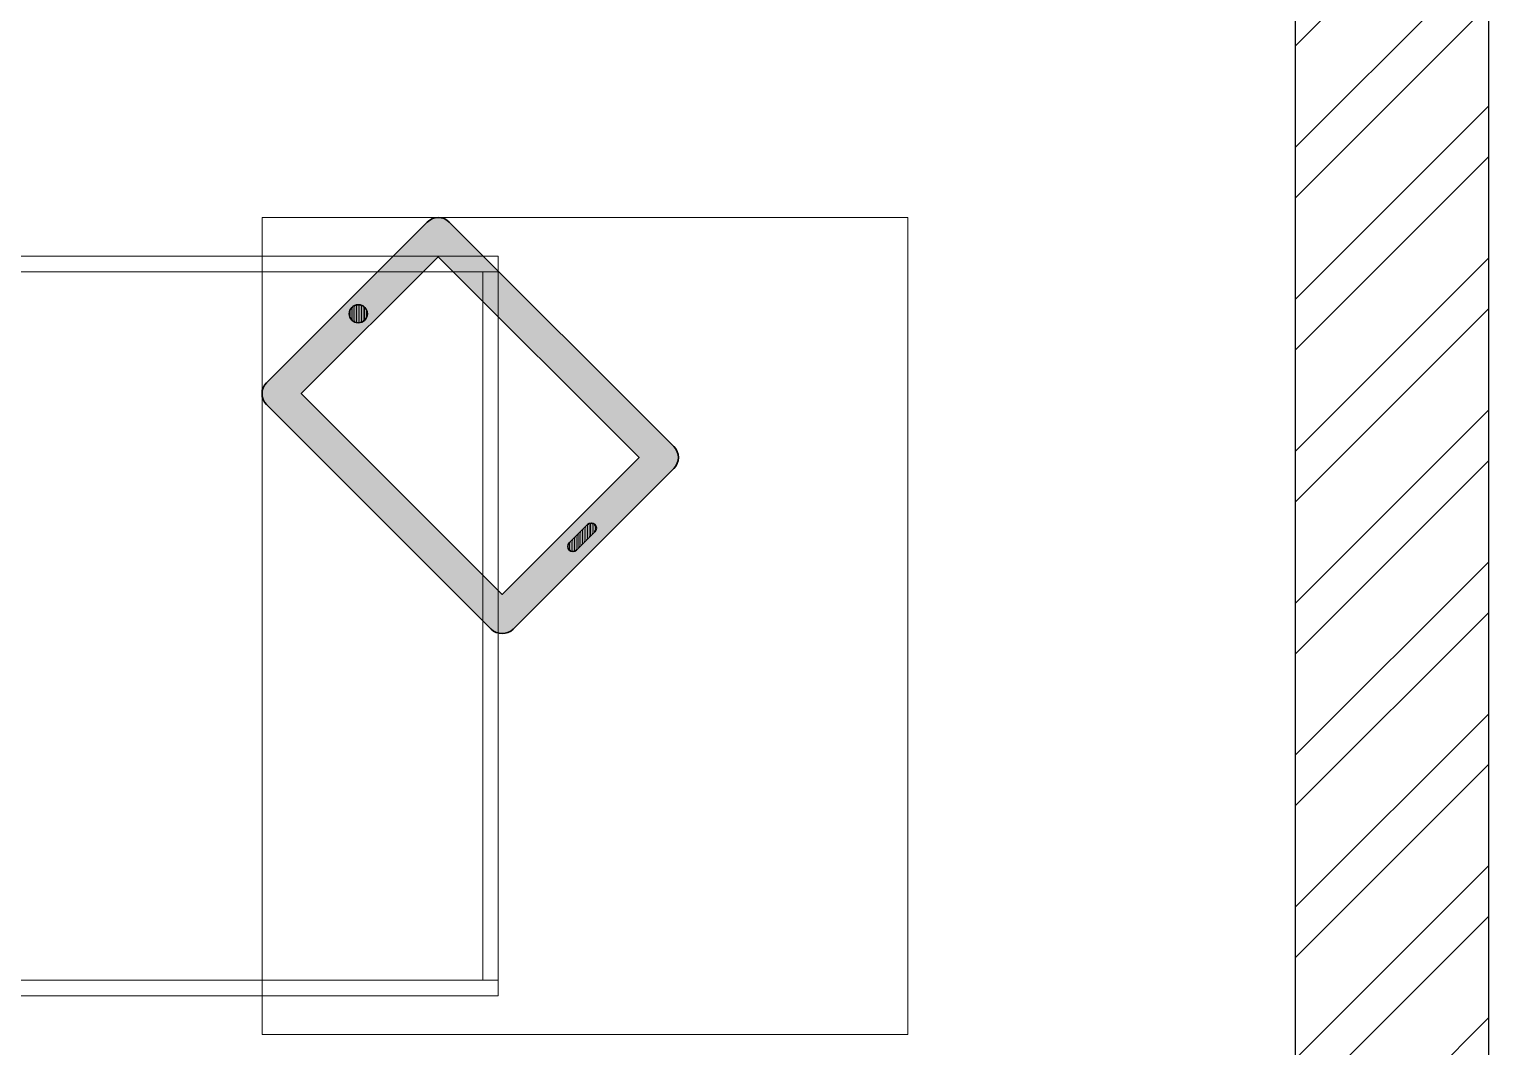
# Model space of a CAD drawing. Header units: feet. Extents: x 2256883 to 2267705, y -6058294 to -6051474.
# Drawn here: x 2266574 to 2267705, y -6057426 to -6056638 of the extents above; entities that cross this region are included whole.
import ezdxf

# ---------------------------------------------------------------- set-up
doc = ezdxf.new("R2010")
doc.units = ezdxf.units.FT
doc.header["$LTSCALE"] = 33
doc.header["$MEASUREMENT"] = 0
doc.layers.add('A-WALL', color=1, linetype='Continuous')
for name, color, linetype, lineweight in [('LENS-FURNITURE', 13, 'Continuous', 9), ('LENS_DIMENSION', 193, 'Continuous', 0), ('LN-HATCH', 251, 'Continuous', 0)]:
    doc.layers.add(name, color=color, linetype=linetype, lineweight=lineweight)

# ---------------------------------------------------------------- blocks, each defined once
blk = doc.blocks.new('A$C555b74dd')
at = {"layer": 'LN-HATCH'}
h = blk.add_hatch(dxfattribs=at)
h.set_pattern_fill('ANSI32', color=256, scale=222)
h.set_pattern_definition([(45, (-2872276.043171114, 5463405.476987133), (-58.86663953378008, 58.86663953378008), []), (45, (-2872236.798744824, 5463405.476987133), (-58.86663953378008, 58.86663953378008), [])])
h.paths.add_polyline_path([(-9552.167973131873, 150), (-7240.992161259986, 150), (-7240.992161259986, 9.313226e-10), (-9552.167973131873, 9.313226e-10)])
h.paths.add_polyline_path([(-6936.221724529751, 150), (-3400.884658457711, 150), (-3400.884658457711, 0), (-6936.221724529751, 0)])
h.paths.add_polyline_path([(-3096.114221727475, 150), (-365.8790593510494, 150), (-365.8790593510494, 0), (-3096.114221727475, 0)])
h.paths.add_polyline_path([(-150, 759.5408734604716), (0, 759.5408734604716), (0, 6202.232922734693), (-150, 6202.232922734693)])
h.paths.add_polyline_path([(-863.6707726772873, 6667.007838750258), (-3748.830907057971, 6667.007838750258), (-3748.830907057971, 6819.547592388466), (-863.6707726772873, 6819.547592388466)])
h.paths.add_polyline_path([(-5110.138857787475, 6669.547592388465), (-9981.3863381939, 6669.547592388465), (-9981.3863381939, 6819.547592388466), (-5110.138857787475, 6819.547592388466)])
at = {"layer": 'A-WALL'}
blk.add_lwpolyline([(-150, 759.5408734604716), (0, 759.5408734604716), (0, 6202.232922734693), (-150, 6202.232922734693)], close=True, dxfattribs=at)
blk = doc.blocks.new('TRIAL SET CABINET 633x500')
at = {"layer": 'LENS-FURNITURE'}
h = blk.add_hatch(color=9, dxfattribs=at)
h.dxf.hatch_style = 1
edge = h.paths.add_edge_path()
edge.add_line((-8.54246803093703, -981.9670201920668), (115.9083254579454, -857.5162267031847))
edge.add_arc((107.4230440836399, -849.030945328879), 12.00000000009463, 315, 405)
edge.add_line((115.9083254579454, -840.5456639545736), (-58.03994271345434, -666.5973957831737))
edge.add_arc((-66.52522408775982, -675.0826771574792), 12.00000000009463, 45.00000000000002, 135)
edge.add_line((-75.01050546206531, -666.5973957831737), (-199.4612989509478, -791.0481892720562))
edge.add_arc((-190.9760175766423, -799.5334706454303), 11.99999999943607, 135.0000000031442, 225.0000000031442)
edge.add_line((-199.4612989500165, -808.0187520197359), (-25.5130307786167, -981.967020191136))
edge.add_arc((-17.02774940431148, -973.4817388177615), 11.99999999943605, 224.9999999968574, 314.9999999968578)
h.paths.add_polyline_path([(-17.02774940524252, -955.0969625067663), (89.03826777357607, -849.0309453279477), (-66.52522408775982, -693.4674534666119), (-172.5912412665784, -799.5334706454305)], flags=16)
edge = h.paths.add_edge_path(flags=16)
edge.add_line((-138.2965623782947, -741.9042679787381), (-124.1544267544522, -727.7621323548956))
edge.add_arc((-121.3259996296837, -730.5905594796641), 4.000000000031514, 45.00000000000051, 134.9999999999996, ccw=False)
edge.add_arc((-121.3259996296838, -730.5905594796641), 4.000000000031584, -45.000000000000625, 44.999999999999375, ccw=False)
edge.add_line((-118.4975725049153, -733.4189866044327), (-132.6397081287578, -747.561122228275))
edge.add_arc((-135.4681352535263, -744.7326951035067), 4.000000000031524, 225.0000000000006, 314.99999999999966, ccw=False)
edge.add_arc((-135.4681352535261, -744.7326951035066), 4.000000000031665, 135.0000000000006, 225.0000000000006, ccw=False)
edge = h.paths.add_edge_path(flags=16)
edge.add_arc((44.84409394953398, -910.9027886827243), 7, 0, 360)
at = {"layer": 'LENS-FURNITURE', "lineweight": 0}
h = blk.add_hatch(dxfattribs=at)
h.set_pattern_fill('ANSI31', color=252, scale=10, angle=405)
h.set_pattern_definition([(90, (-3772352.875833935, -3684050.327587578), (-1.25, 2e-16), [])])
edge = h.paths.add_edge_path()
edge.add_line((-138.2965623782947, -741.9042679787381), (-124.1544267544522, -727.7621323548956))
edge.add_arc((-121.3259996296837, -730.5905594796641), 4.000000000031514, 45.00000000000051, 134.9999999999996, ccw=False)
edge.add_arc((-121.3259996296838, -730.5905594796641), 4.000000000031584, -45.000000000000625, 44.999999999999375, ccw=False)
edge.add_line((-118.4975725049153, -733.4189866044327), (-132.6397081287578, -747.561122228275))
edge.add_arc((-135.4681352535263, -744.7326951035067), 4.000000000031524, 225.0000000000006, 314.99999999999966, ccw=False)
edge.add_arc((-135.4681352535261, -744.7326951035066), 4.000000000031665, 135.0000000000006, 225.0000000000006, ccw=False)
edge = h.paths.add_edge_path()
edge.add_arc((44.84409394953398, -910.9027886827243), 7, 0, 360)
blk.add_circle((0, 0), 50.09224864585668)
at = {"layer": 'LENS-FURNITURE'}
blk.add_lwpolyline([(119.4230440827086, -352.4817388160154), (119.4230440827086, -985.4817388160156), (-380.5769559172913, -985.4817388160156), (-380.5769559172913, -352.4817388160154)], close=True, dxfattribs=at)
at = {"layer": 'LENS-FURNITURE', "color": 146}
for points in [[(338.5359051078558, -352.4817388160154), (338.5359051078558, -985.4817388160156), (356.5359051078559, -985.4817388160156), (356.5359051078559, -352.4817388160154)], [(-63.4640948921442, -382.4817388160154), (-63.4640948921442, -394.4817388160154), (338.5359051078558, -394.4817388160154), (338.5359051078558, -382.4817388160154)], [(-63.4640948921442, -394.4817388160154), (-63.4640948921442, -943.4817388160153), (-51.4640948921442, -943.4817388160153), (-51.4640948921442, -394.4817388160154)], [(-63.4640948921442, -955.4817388160152), (-63.4640948921442, -943.4817388160153), (338.5359051078558, -943.4817388160153), (338.5359051078558, -955.4817388160152)]]:
    blk.add_lwpolyline(points, close=True, dxfattribs=at)
at = {"layer": 'LENS-FURNITURE', "color": 18, "lineweight": 30}
for points in [[(-8.54246803093703, -981.9670201920668), (115.9083254579454, -857.5162267031847, 0.4142135623730951), (115.9083254579454, -840.5456639545736), (-58.03994271345434, -666.5973957831737, 0.4142135623730951), (-75.01050546206531, -666.5973957831737), (-199.4612989509478, -791.0481892720562, 0.4142135623730951), (-199.4612989500165, -808.0187520197359), (-25.51303077861669, -981.967020191136, 0.4142135623730951)], [(-138.2965623782947, -741.9042679787381), (-124.1544267544522, -727.7621323548956, -0.4142135623730951), (-118.4975725049153, -727.7621323548956), (-118.4975725049153, -727.7621323548956, -0.4142135623730951), (-118.4975725049153, -733.4189866044327), (-132.6397081287578, -747.561122228275, -0.4142135623730951), (-138.2965623782947, -747.561122228275), (-138.2965623782947, -747.561122228275, -0.4142135623730951)]]:
    blk.add_lwpolyline(points, format="xyb", close=True, dxfattribs=at)
blk.add_lwpolyline([(-17.02774940524252, -955.0969625067663), (89.03826777357607, -849.0309453279477), (-66.52522408775982, -693.4674534666119), (-172.5912412665784, -799.5334706454305)], close=True, dxfattribs=at)
blk.add_circle((44.84409394953398, -910.9027886827243), 7, dxfattribs=at)

msp = doc.modelspace()

# ---------------------------------------------------------------- block references
at = {"layer": 'LENS-FURNITURE', "rotation": 180}
msp.add_blockref('TRIAL SET CABINET 633x500', (2266874.090242712, -6057768.975080757), dxfattribs=at)
at = {"layer": 'LENS_DIMENSION'}
msp.add_blockref('A$C555b74dd', (2267704.599461172, -6058293.975080756), dxfattribs=at)

doc.saveas('drawing.dxf')
